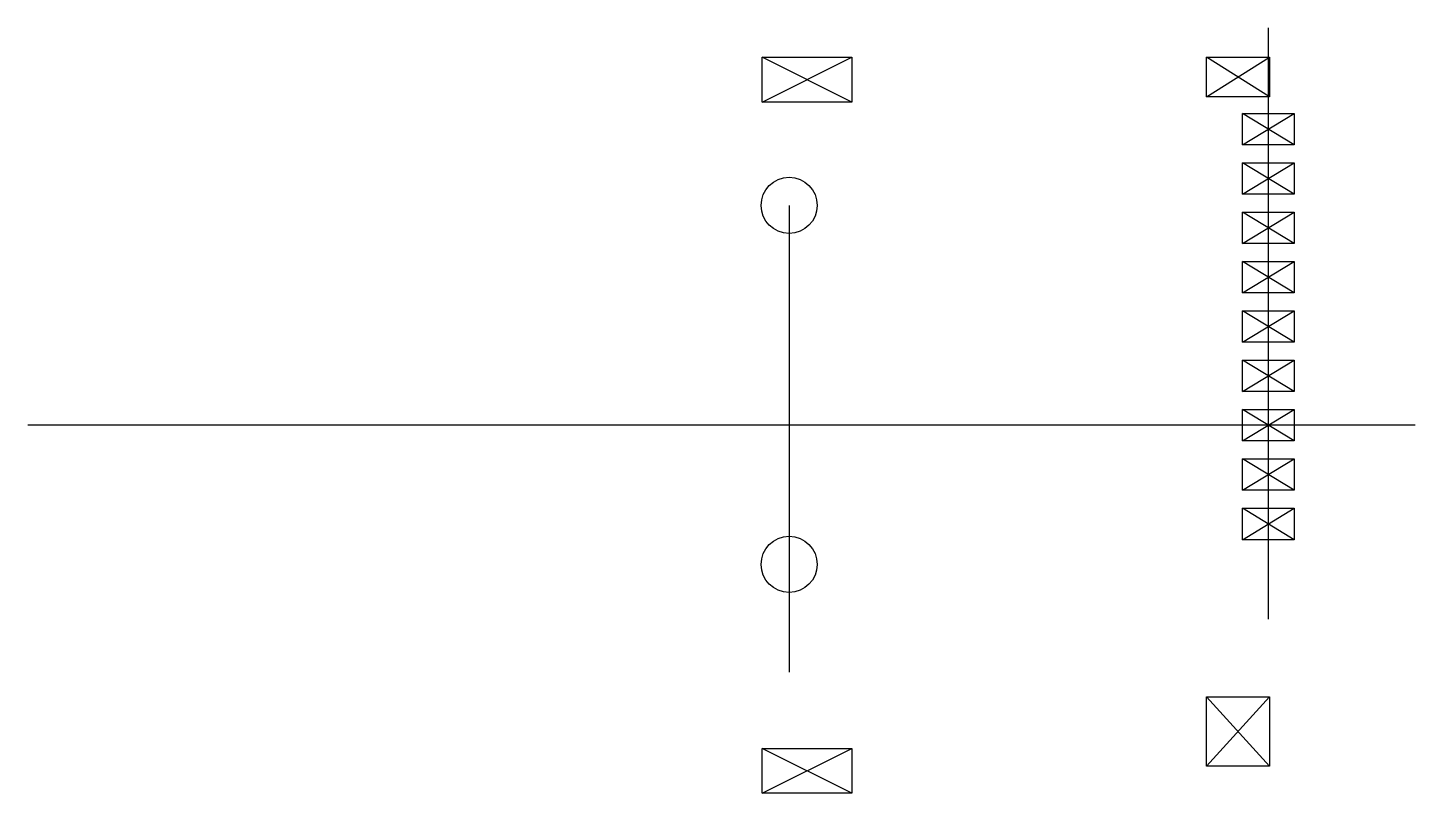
# Model space of a CAD drawing. Header units: millimetres. Extents: x -20.2 to 10.7, y -8.2 to 8.9.
import ezdxf

# ---------------------------------------------------------------- set-up
doc = ezdxf.new("R2010")
doc.units = ezdxf.units.MM
doc.layers.get('0').update_dxf_attribs({"linetype": 'CONTINUOUS'})

msp = doc.modelspace()

# ---------------------------------------------------------------- linework, layer by layer
for p, q in [((7.425, 8.858), (7.425, -4.321)), ((-3.85, 7.2), (-3.85, 8.2)), ((-3.85, 8.2), (-1.85, 8.2)), ((-1.85, 7.2), (-3.85, 8.2)), ((-3.85, 7.2), (-1.85, 8.2)), ((-1.85, 8.2), (-1.85, 7.2)), ((6.05, 7.32), (6.05, 8.2)), ((6.05, 8.2), (7.45, 8.2)), ((7.45, 7.32), (6.05, 8.2)), ((6.05, 7.32), (7.45, 8.2)), ((7.45, 8.2), (7.45, 7.32)), ((-1.85, 7.2), (-3.85, 7.2)), ((7.45, 7.32), (6.05, 7.32)), ((6.85, 6.25), (6.85, 6.95)), ((6.85, 6.25), (8, 6.95)), ((8, 6.25), (6.85, 6.95)), ((6.85, 6.95), (8, 6.95)), ((8, 6.95), (8, 6.25)), ((8, 6.25), (6.85, 6.25)), ((6.85, 5.15), (6.85, 5.85)), ((6.85, 5.15), (8, 5.85)), ((8, 5.15), (6.85, 5.85)), ((6.85, 5.85), (8, 5.85)), ((8, 5.85), (8, 5.15)), ((8, 5.15), (6.85, 5.15)), ((-3.25, 4.9), (-3.25, -5.5)), ((6.85, 4.05), (6.85, 4.75)), ((6.85, 4.75), (8, 4.75)), ((8, 4.05), (6.85, 4.75)), ((6.85, 4.05), (8, 4.75)), ((8, 4.75), (8, 4.05)), ((8, 4.05), (6.85, 4.05)), ((6.85, 2.95), (6.85, 3.65)), ((6.85, 2.95), (8, 3.65)), ((8, 2.95), (6.85, 3.65)), ((6.85, 3.65), (8, 3.65)), ((8, 3.65), (8, 2.95)), ((8, 2.95), (6.85, 2.95)), ((6.85, 1.85), (6.85, 2.55)), ((6.85, 1.85), (8, 2.55)), ((8, 1.85), (6.85, 2.55)), ((6.85, 2.55), (8, 2.55)), ((8, 2.55), (8, 1.85)), ((8, 1.85), (6.85, 1.85)), ((6.85, 0.75), (6.85, 1.45)), ((6.85, 0.75), (8, 1.45)), ((8, 0.75), (6.85, 1.45)), ((6.85, 1.45), (8, 1.45)), ((8, 1.45), (8, 0.75)), ((8, 0.75), (6.85, 0.75)), ((6.85, -0.35), (6.85, 0.35)), ((6.85, -0.35), (8, 0.35)), ((8, -0.35), (6.85, 0.35)), ((6.85, 0.35), (8, 0.35)), ((8, 0.35), (8, -0.35)), ((10.7, 0), (-20.215, 0)), ((8, -0.35), (6.85, -0.35)), ((6.85, -1.45), (6.85, -0.75)), ((6.85, -1.45), (8, -0.75)), ((8, -1.45), (6.85, -0.75)), ((6.85, -0.75), (8, -0.75)), ((8, -0.75), (8, -1.45)), ((8, -1.45), (6.85, -1.45)), ((6.85, -2.55), (6.85, -1.85)), ((6.85, -2.55), (8, -1.85)), ((8, -2.55), (6.85, -1.85)), ((6.85, -1.85), (8, -1.85)), ((8, -1.85), (8, -2.55)), ((8, -2.55), (6.85, -2.55)), ((6.05, -7.6), (6.05, -6.05)), ((6.05, -6.05), (7.45, -6.05)), ((7.45, -7.6), (6.05, -6.05)), ((6.05, -7.6), (7.45, -6.05)), ((7.45, -6.05), (7.45, -7.6)), ((-3.85, -8.2), (-3.85, -7.2)), ((-3.85, -7.2), (-1.85, -7.2)), ((-1.85, -8.2), (-3.85, -7.2)), ((-3.85, -8.2), (-1.85, -7.2)), ((-1.85, -7.2), (-1.85, -8.2)), ((7.45, -7.6), (6.05, -7.6)), ((-1.85, -8.2), (-3.85, -8.2))]:
    msp.add_line(p, q)
for centre in [(-3.25, 4.9), (-3.25, -3.1)]:
    msp.add_circle(centre, 0.625)

doc.saveas('drawing.dxf')
